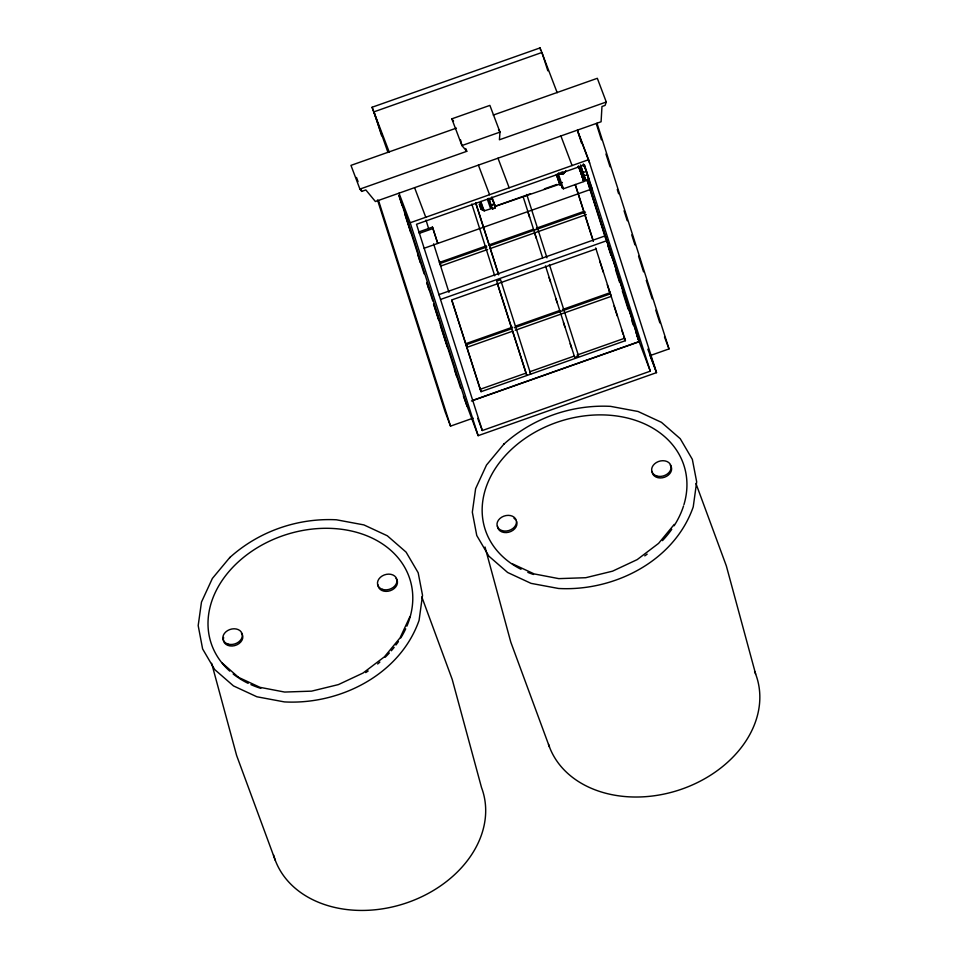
<?xml version="1.0" encoding="UTF-8"?>
<svg xmlns="http://www.w3.org/2000/svg" width="958" height="958" viewBox="0 0 958 958"><rect width="100%" height="100%" fill="white"/><g stroke="black" fill="none" stroke-linecap="round" stroke-linejoin="round"><path stroke-width="1.44" d="M584.967 178.607L585.949 180.846L588.787 179.853L587.697 175.075M585.949 180.846L580.907 166.967M491.753 207.982L492.424 208.916C498.783 208.006 491.646 200.833 491.765 197.204M495.262 207.922L494.987 206.593M588.883 179.11L584.428 165.734L584.967 167.506M565.855 170.895L563.136 174.356L558.789 173.386M493.25 115.08L597.325 78.305L606.282 102.015L605.085 105.404L601.971 106.506L601.085 121.762L375.392 201.515L365.848 189.947L361.753 191.396L359.921 189.085L350.963 165.375L456.415 128.109M409.916 616.677L400.073 637.848L384.445 656.793L363.046 673.031L338.402 684.599L311.589 691.137L284.658 692.059L260.013 687.341L238.374 677.294M583.075 179.493L579.291 168.033M229.657 557.664L212.365 578.452L201.479 602.055L198.186 625.598L202.617 648.937L214.7 669.558L233.489 685.916L256.9 696.777L284.37 701.903C339.839 704.956 400.025 674.719 419.089 620.329L422.526 595.277L418.179 572.752L406.096 552.131L387.307 535.773L363.908 524.912L336.426 519.787C297.507 517.823 258.564 531.474 229.657 557.664L230.016 557.388M503.8 444.237L486.508 465.037L475.623 488.64L472.33 512.183L476.761 535.51L488.843 556.131L507.632 572.489L531.043 583.362L558.514 588.475C613.982 591.541 674.181 561.292 693.233 506.902L696.682 481.85L692.335 459.337L680.24 438.704L661.463 422.346L638.052 411.485L610.569 406.36C571.663 404.396 532.708 418.059 503.8 444.237L504.159 443.961M674.228 524.421L658.589 543.378L637.19 559.616L612.545 571.172L585.745 577.71L558.813 578.632L534.157 573.914L512.53 563.879M387.966 152.454L372.087 107.248L540.049 47.9L557.197 92.722M359.921 189.085L466.774 151.316L461.936 145.556L451.829 118.84L489.885 105.392L499.992 132.108L499.405 139.784L606.282 102.015M588.571 159.723L656.517 372.638L478.138 435.674L410.192 222.759L588.571 159.723L577.387 130.132L581.638 143.449M584.667 178.739L585.446 180.367L580.907 165.878L583.745 164.872L586.967 172.895M488.412 198.39L489.203 199.527L492.041 198.522M492.424 208.916L489.394 200.03L492.232 199.036M491.155 204.928L493.993 203.934M583.278 172.488L586.116 171.494M491.37 205.563L494.208 204.557M432.453 227.118L418.874 231.92L419.4 233.321L432.992 228.519L432.453 227.118L437.746 243.44L432.992 228.519M495.777 206.03L530.492 193.756M544.384 188.858L556.873 184.439M559.652 183.457L562.43 182.475M495.046 206.449L559.7 184.176L556.658 175.326M584.428 175.829L587.266 174.835M492.4 208.796L495.238 207.79M585.817 180.212L588.655 179.206M562.262 186.319L563.352 188.798L583.853 181.553L579.111 167.446M424.154 248.242L592.116 188.882L588.452 179.17M486.424 245.847L439.411 262.456L440.321 264.839M489.191 244.865L533.498 229.213M536.276 228.232L583.757 211.455L575.267 184.846M487.634 249.487L441.123 265.917L440.321 263.39L486.832 246.96M489.646 245.955L585.494 212.089M490.46 248.481L586.296 214.616M438.8 294.669L605.36 235.812L639.417 341.659L471.456 401.007M440.596 299.435L607.156 240.578M596.139 248.924L451.793 299.926L481.072 391.678L625.418 340.677L595.684 247.942M512.638 327.133L465.636 343.742L466.534 346.125M515.404 326.151L559.723 310.488M562.49 309.518L609.983 292.729M511.644 328.738L466.534 344.676L467.348 347.203L512.446 331.264M514.458 327.744L610.294 293.878M515.26 330.271L611.108 296.405M525.798 373.177L480.174 389.295L451.793 300.345M529.942 371.704L574.261 356.053M577.027 355.071L624.52 338.294M472.557 400.432L639.118 341.575L587.302 179.23M377.5 199.971L445.003 411.485L450.535 426.118L473.084 418.155M650.686 355.394L669.019 348.916L596.99 123.211M482.329 430.525L650.29 371.165L584.476 164.908L416.514 224.268L482.329 430.525L477.755 418.418M483.479 209.251L484.137 210.88L490.688 208.844L487.478 199.587M481.982 209.742L481.096 209.179L479.323 204.305L481.982 209.742L479.838 204.09M483.048 210.197L483.095 209.562M222.268 663.104L238.949 677.713M583.853 181.553L583.362 180.583M451.829 118.84L453.565 121.079M372.087 107.248L389.235 152.083M498.507 129.534L499.992 132.108L461.936 145.556L460.535 139.844M583.135 179.769L582.991 178.811M480.736 202.952L480.461 202.916M480.401 202.629L483.107 210.245M584.548 178.248L584.835 178.871L580.452 165.866M491.993 197.599L492.663 199.228M480.856 201.515L484.137 210.88M491.909 197.324L495.394 207.239L494.903 206.138M488.388 198.569L488.652 199.18M560.957 184.187L561.304 184.846L557.52 173.985M559.783 184.595L560.131 185.265L556.347 174.404M582.787 178.99L583.422 180.427L583.278 179.793M482.916 209.443L483.203 210.137M482.76 209.515L483.287 210.389M480.665 202.713L481.12 203.922M488.64 199.132L490.939 205.455M664.493 336.941L669.019 348.916M578.452 133.497L589.637 163.088M647.836 349.167L655.464 369.345M649.907 355.155L656.517 372.638M611.851 256.792L613.192 260.372M635.765 331.995L639.417 341.659M636.807 335.456L650.29 371.165M560.897 135.964L572.082 165.554M583.757 211.455L584.655 213.838M609.072 290.346L610.881 295.112M623.61 335.911L625.418 340.677M560.801 184.152L562.562 188.427L558.095 175.146M497.992 158.19L509.177 187.78M478.401 165.123L489.574 194.713M465.72 148.526L466.774 151.316M529.762 371.608L530.684 374.027L500.579 279.712L496.687 281.089L526.792 375.404L512.398 330.75M414.586 187.672L425.771 217.262M439.399 260.971L440.321 263.39M466.426 344.784L467.348 347.203M479.73 388.11L481.072 391.678M410.192 222.759L399.007 193.169L466.965 406.084M463.421 396.205L478.138 435.674M356.484 177.446L358.064 181.637M360.699 188.606L361.753 191.396M583.374 163.878L583.745 164.872M580.536 164.884L580.907 165.878M578.5 165.926L582.572 177.434M578.033 166.512L578.812 168.584M695.951 483.515L726.332 565.891L755.658 674.109M481.072 203.755L481.635 205.323M549.461 746.977L510.77 642.064L485.011 547.018M421.807 596.942L452.188 679.318L481.515 787.536A109.38 83.789 -17.7 0 1 404.456 903.61A109.38 83.789 -17.7 0 1 273.509 854.859M275.317 860.392L236.626 755.491L211.646 663.319M558.61 174.691L563.352 188.798M493.178 200.617L495.286 206.796M481.623 205.252L482.221 206.94M482.197 206.904L482.772 208.545M490.927 205.431L491.777 208.042M583.949 165.435L584.5 167.087M482.712 208.413L483.167 209.778M596.439 124.181L601.42 139.796M605.947 153.999L610.03 166.776M617.275 189.48L618.629 193.744M624.065 210.772L627.239 220.711M631.765 234.914L634.938 244.841M638.567 256.205L643.548 271.821M646.267 280.335L652.159 298.788M655.787 310.141L659.858 322.918M587.769 181.577L611.396 255.606M587.889 182.99L605.552 238.35M607.815 245.452L610.988 255.379M615.515 269.581L619.598 282.359M622.317 290.873L628.197 309.326M631.825 320.679L633.19 324.942M582.5 177.242L583.087 179.062M547.832 70.796L541.977 52.462L374.015 111.823L381.667 135.797M575.279 184.439L593.289 240.877M599.696 260.947L603.265 272.156M607.288 284.754L609.983 293.196M614.078 306.009L617.251 315.972M621.802 330.211L623.167 334.486M585.122 215.718L593.301 241.344M549.389 264.504L578.584 356.005L574.692 357.37L545.497 265.869M526.756 194.474L546.97 257.822M523.319 197.264L542.635 257.786M549.078 277.533L550.419 281.748M555.808 298.645L557.161 302.872M563.448 322.571L564.801 326.798M570.19 343.694L571.531 347.91M527.798 211.73L529.594 217.358M534.528 232.842L536.336 238.482M475.707 202.653L498.615 274.443M475.695 203.048L489.167 245.284M490.065 248.098L498.603 274.838M497.573 284.298L511.5 327.935M471.815 204.03L494.723 275.82M426.023 220.041L428.693 228.854M433.615 243.847L448.955 292.358M399.127 195.48L424.154 273.904M426.885 282.454L432.8 300.992M433.711 303.842L460.559 387.978M398.935 195.648L402.12 205.623M404.851 214.185L410.766 232.71M418.047 255.535L420.322 262.66M426.693 282.622L428.968 289.747M433.519 304.009L438.524 319.697M440.345 325.397L447.17 346.784M454.451 369.608L456.726 376.734M378.506 200.414L450.535 426.118M480.533 202.629L480.904 203.767M480.88 201.731L481.144 202.629M540.647 50.319L540.049 47.9M481.096 209.179L479.539 204.569M229.752 671.127A104.41 79.981 -17.7 0 1 293.974 532.385A104.41 79.981 -17.7 0 1 406.875 626.161M405.701 628.831A104.41 79.981 -17.7 0 1 400.779 637.932M398.432 641.549A104.41 79.981 -17.7 0 1 395.929 645.045M394.145 647.357A104.41 79.981 -17.7 0 1 391.319 650.757M389.343 652.973A104.41 79.981 -17.7 0 1 385.176 657.248M379.871 662.11A104.41 79.981 -17.7 0 1 377.644 663.978M368.183 670.983A104.41 79.981 -17.7 0 1 365.705 672.6M260.816 688.371A104.41 79.981 -17.7 0 1 250.912 684.623M248.194 683.365A104.41 79.981 -17.7 0 1 239.32 678.396M238.051 677.557A104.41 79.981 -17.7 0 1 233.177 674.013M241.428 633.118A9.939 7.616 -17.7 0 1 234.518 645.668A9.939 7.616 -17.7 0 1 223.609 637.465M396.073 578.476A9.939 7.616 -17.7 0 1 390.421 590.643A9.939 7.616 -17.7 0 1 377.967 584.871M565.495 171.183A4.06 3.114 -17.7 0 1 558.706 172.991M562.813 171.889A4.179 3.197 -17.7 0 1 561.137 172.332M754.569 671.414A109.38 83.789 -17.7 0 1 682.204 788.973A109.38 83.789 -17.7 0 1 548.503 744.234M521.02 569.291A104.41 79.981 -17.7 0 1 496.064 467.384A104.41 79.981 -17.7 0 1 623.059 417.065A104.41 79.981 -17.7 0 1 683.916 504.734M683.509 506.064A104.41 79.981 -17.7 0 1 674.133 525.762M671.762 529.295A104.41 79.981 -17.7 0 1 662.469 540.635M647.165 554.155A104.41 79.981 -17.7 0 1 644.77 555.88M533.522 574.477A104.41 79.981 -17.7 0 1 527.822 572.381M516.59 521.427A9.939 7.616 -17.7 0 1 508.674 532.241A9.939 7.616 -17.7 0 1 497.477 526.098M513.991 518.314A9.939 7.616 -17.7 0 1 515.584 519.703M670.229 465.049A9.939 7.616 -17.7 0 1 664.565 477.228A9.939 7.616 -17.7 0 1 652.123 471.444M382.517 589.386A9.939 7.616 -17.7 0 0 396.983 580.644A9.939 7.616 -17.7 0 0 382.206 575.962A9.939 7.616 -17.7 0 0 382.517 589.386M227.872 644.027A9.939 7.616 -17.7 0 0 242.338 635.286A9.939 7.616 -17.7 0 0 227.561 630.615A9.939 7.616 -17.7 0 0 227.872 644.027M656.661 475.958A9.939 7.616 -17.7 0 0 671.139 467.217A9.939 7.616 -17.7 0 0 656.35 462.546A9.939 7.616 -17.7 0 0 656.661 475.958M502.016 530.6A9.939 7.616 -17.7 0 0 516.482 521.87A9.939 7.616 -17.7 0 0 501.705 517.188A9.939 7.616 -17.7 0 0 502.016 530.6"/></g></svg>
